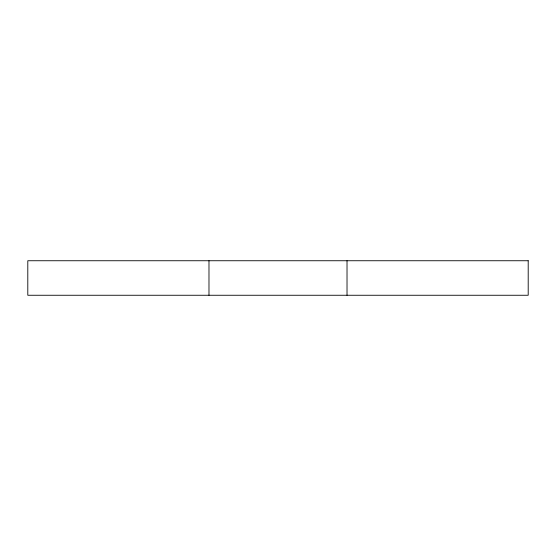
<?xml version="1.0" encoding="UTF-8"?>
<svg xmlns="http://www.w3.org/2000/svg" width="556" height="556" viewBox="0 0 556 556"><rect width="100%" height="100%" fill="white"/><g stroke="black" fill="none" stroke-linecap="round" stroke-linejoin="round"><path stroke-width="0.83" d="M347.02 260.743L347.02 295.257M208.98 260.743L208.98 295.257M528.2 260.743L27.8 260.743L27.8 295.257L528.2 295.257L528.2 260.743"/></g></svg>
